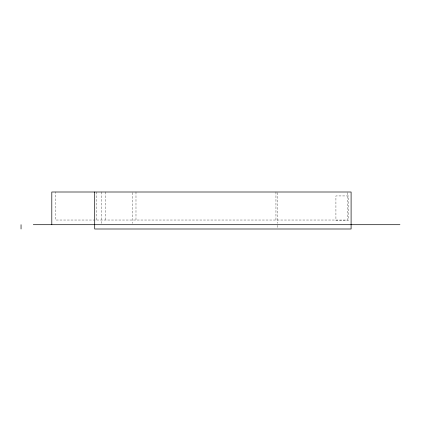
<?xml version="1.0" encoding="UTF-8"?>
<svg xmlns="http://www.w3.org/2000/svg" width="421" height="421" viewBox="0 0 421 421"><rect width="100%" height="100%" fill="white"/><g stroke="black" fill="none" stroke-linecap="round" stroke-linejoin="round"><path stroke-width="0.32" stroke-dasharray="2.1 1.58" d="M347.43 192.655L347.43 220.03L55.472 220.03L55.472 192.002M277.45 192.655L277.45 223.393M277.45 225.314L277.45 228.387M275.95 192.002L275.95 220.03M135.983 192.002L135.983 220.03M132.315 192.655L132.315 223.393M105.229 192.002L105.229 220.03M101.561 192.002L101.561 223.393M96.199 192.002L96.199 220.03M348.393 195.933L335.921 195.933L335.921 220.415L348.393 220.415L348.393 195.933"/><path stroke-width="0.63" d="M33.291 224.703L399.95 224.703M94.699 192.002L94.699 228.998L351.098 228.998L351.098 192.002L51.804 192.002L51.804 224.703M21.05 224.703L21.05 228.998"/></g></svg>
